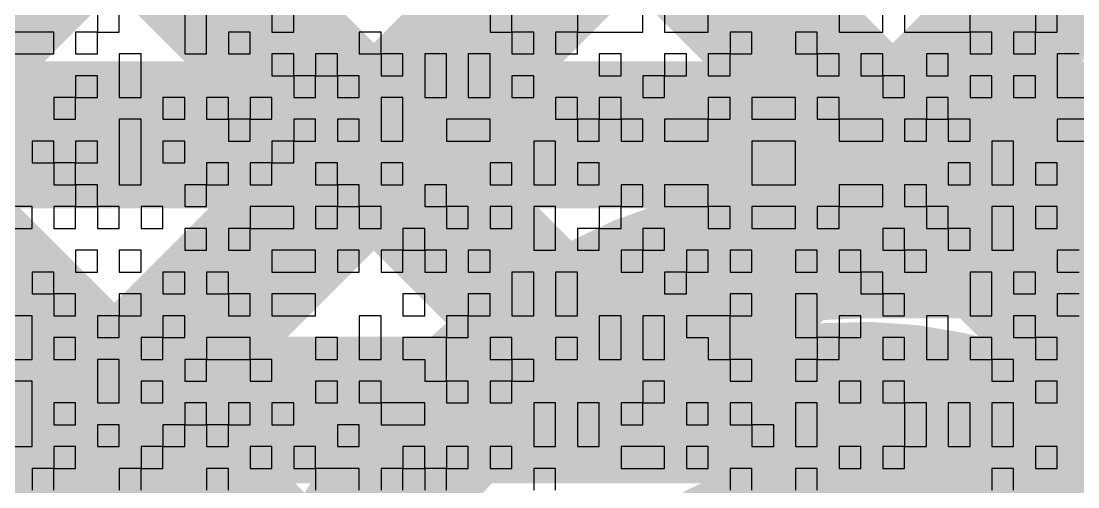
# Model space of a CAD drawing. Header units: millimetres. Extents: x 3.06 to 5.82, y 1.29 to 3.84.
# Drawn here: x 4.3083 to 4.3659, y 1.7068 to 1.7322 of the extents above; entities that cross this region are included whole.
import ezdxf

# ---------------------------------------------------------------- set-up
doc = ezdxf.new("R2010")
doc.units = ezdxf.units.MM
doc.header["$MEASUREMENT"] = 0
for name, color, linetype in [('BottomLayer', 5, 'Continuous'), ('TopLayer', 1, 'Continuous'), ('TopOverlay', 2, 'Continuous')]:
    doc.layers.add(name, color=color, linetype=linetype)

msp = doc.modelspace()

# ---------------------------------------------------------------- linework, layer by layer
at = {"layer": 'BottomLayer'}
for points, const_width in [([(4.135, 1.94612), (4.36112, 1.72)], 0.008), ([(4.135, 1.917836), (4.337556, 1.715279)], 0.008), ([(4.135, 1.889551), (4.324891, 1.699661)], 0.008), ([(4.135, 1.56113), (4.423, 1.849131)], 0.008), ([(4.135, 1.532846), (4.438154, 1.836)], 0.008), ([(4.350205, 1.719767), (4.466438, 1.836)], 0.008), ([(4.354, 1.72), (4.452, 1.72)], 0.008), ([(4.354, 1.689), (4.452, 1.689)], 0.04)]:
    msp.add_lwpolyline(points, dxfattribs=dict(at, const_width=const_width))
at = {"layer": 'BottomLayer', "const_width": 0.008}
msp.add_lwpolyline([(4.354, 1.658, -1), (4.354, 1.72)], format="xyb", dxfattribs=at)
at = {"layer": 'BottomLayer'}
for points, const_width in [([(4.348205, 1.719767, 1), (4.352205, 1.719767, 1)], 0.004), ([(4.352, 1.72, 1), (4.356, 1.72, 1)], 0.004), ([(4.352, 1.72, 1), (4.356, 1.72, 1)], 0.004), ([(4.35912, 1.72, 1), (4.36312, 1.72, 1)], 0.004), ([(4.335556, 1.715279, 1), (4.339556, 1.715279, 1)], 0.004), ([(4.344, 1.689, 1), (4.364, 1.689, 1)], 0.02)]:
    msp.add_lwpolyline(points, format="xyb", close=True, dxfattribs=dict(at, const_width=const_width))
at = {"layer": 'TopLayer', "const_width": 0.008}
for points in [[(4.281, 1.726), (4.336, 1.726)], [(4.281, 1.726), (4.336, 1.726)], [(4.298551, 1.726), (4.313551, 1.711)], [(4.313154, 1.711), (4.328154, 1.726)], [(4.326836, 1.726), (4.341836, 1.711)], [(4.336, 1.726), (4.435, 1.726)], [(4.341438, 1.711), (4.356438, 1.726)], [(4.35512, 1.726), (4.68812, 1.393)], [(4.366683, 1.70796), (4.384722, 1.726)], [(4.255, 1.711), (4.347972, 1.711)]]:
    msp.add_lwpolyline(points, dxfattribs=at)
at = {"layer": 'TopLayer', "const_width": 0.004}
for points in [[(4.324836, 1.726, 1), (4.328836, 1.726, 1)], [(4.326154, 1.726, 1), (4.330154, 1.726, 1)], [(4.334, 1.726, 1), (4.338, 1.726, 1)], [(4.334, 1.726, 1), (4.338, 1.726, 1)], [(4.334, 1.726, 1), (4.338, 1.726, 1)], [(4.35312, 1.726, 1), (4.35712, 1.726, 1)], [(4.354438, 1.726, 1), (4.358438, 1.726, 1)], [(4.311154, 1.711, 1), (4.315154, 1.711, 1)], [(4.311551, 1.711, 1), (4.315551, 1.711, 1)], [(4.339438, 1.711, 1), (4.343438, 1.711, 1)], [(4.339836, 1.711, 1), (4.343836, 1.711, 1)], [(4.345972, 1.711, 1), (4.349972, 1.711, 1)], [(4.345972, 1.711, 1), (4.349972, 1.711, 1)], [(4.364683, 1.70796, 1), (4.368683, 1.70796, 1)]]:
    msp.add_lwpolyline(points, format="xyb", close=True, dxfattribs=at)
at = {"layer": 'TopLayer', "const_width": 0.008}
msp.add_lwpolyline([(4.347972, 1.711, -0.494904), (4.376811, 1.689)], format="xyb", dxfattribs=at)
at = {"layer": 'TopOverlay'}
for p, q in [((4.312429, 1.732791), (4.312429, 1.731602)), ((4.313618, 1.731602), (4.313618, 1.732791)), ((4.317186, 1.732791), (4.317186, 1.731602)), ((4.318375, 1.731602), (4.318375, 1.732791)), ((4.321943, 1.732791), (4.321943, 1.731602)), ((4.323132, 1.731602), (4.323132, 1.732791)), ((4.333835, 1.732791), (4.333835, 1.731602)), ((4.335024, 1.731602), (4.335024, 1.732791)), ((4.338592, 1.732791), (4.338592, 1.731602)), ((4.34216, 1.731602), (4.34216, 1.732791)), ((4.343349, 1.732791), (4.343349, 1.731602)), ((4.345728, 1.731602), (4.345728, 1.732791)), ((4.352863, 1.732791), (4.352863, 1.731602)), ((4.355242, 1.731602), (4.355242, 1.732791)), ((4.356431, 1.732791), (4.356431, 1.731602)), ((4.359999, 1.731602), (4.359999, 1.732791)), ((4.363567, 1.732791), (4.363567, 1.731602)), ((4.364756, 1.731602), (4.364756, 1.732791)), ((4.31005, 1.731602), (4.307671, 1.731602)), ((4.31005, 1.730413), (4.31005, 1.731602)), ((4.312429, 1.731602), (4.311239, 1.731602)), ((4.311239, 1.731602), (4.311239, 1.730413)), ((4.312429, 1.731602), (4.313618, 1.731602)), ((4.312429, 1.730413), (4.312429, 1.731602)), ((4.317186, 1.731602), (4.317186, 1.730413)), ((4.318375, 1.730413), (4.318375, 1.731602)), ((4.320753, 1.731602), (4.319564, 1.731602)), ((4.319564, 1.731602), (4.319564, 1.730413)), ((4.320753, 1.730413), (4.320753, 1.731602)), ((4.321943, 1.731602), (4.323132, 1.731602)), ((4.327889, 1.731602), (4.3267, 1.731602)), ((4.3267, 1.731602), (4.3267, 1.730413)), ((4.327889, 1.730413), (4.327889, 1.731602)), ((4.333835, 1.731602), (4.335024, 1.731602)), ((4.335024, 1.731602), (4.335024, 1.730413)), ((4.336214, 1.731602), (4.335024, 1.731602)), ((4.336214, 1.730413), (4.336214, 1.731602)), ((4.338592, 1.731602), (4.337403, 1.731602)), ((4.337403, 1.731602), (4.337403, 1.730413)), ((4.338592, 1.731602), (4.34216, 1.731602)), ((4.338592, 1.730413), (4.338592, 1.731602)), ((4.343349, 1.731602), (4.345728, 1.731602)), ((4.348106, 1.731602), (4.346917, 1.731602)), ((4.346917, 1.731602), (4.346917, 1.730413)), ((4.348106, 1.730413), (4.348106, 1.731602)), ((4.351674, 1.731602), (4.350485, 1.731602)), ((4.350485, 1.731602), (4.350485, 1.730413)), ((4.351674, 1.730413), (4.351674, 1.731602)), ((4.352863, 1.731602), (4.355242, 1.731602)), ((4.356431, 1.731602), (4.359999, 1.731602)), ((4.359999, 1.731602), (4.359999, 1.730413)), ((4.361188, 1.731602), (4.359999, 1.731602)), ((4.361188, 1.730413), (4.361188, 1.731602)), ((4.363567, 1.731602), (4.362377, 1.731602)), ((4.362377, 1.731602), (4.362377, 1.730413)), ((4.363567, 1.731602), (4.364756, 1.731602)), ((4.363567, 1.730413), (4.363567, 1.731602)), ((4.307671, 1.730413), (4.31005, 1.730413)), ((4.311239, 1.730413), (4.312429, 1.730413)), ((4.314807, 1.730413), (4.313618, 1.730413)), ((4.313618, 1.730413), (4.313618, 1.729224)), ((4.314807, 1.729224), (4.314807, 1.730413)), ((4.317186, 1.730413), (4.318375, 1.730413)), ((4.319564, 1.730413), (4.320753, 1.730413)), ((4.323132, 1.730413), (4.321943, 1.730413)), ((4.321943, 1.730413), (4.321943, 1.729224)), ((4.323132, 1.729224), (4.323132, 1.730413)), ((4.32551, 1.730413), (4.324321, 1.730413)), ((4.324321, 1.730413), (4.324321, 1.729224)), ((4.32551, 1.729224), (4.32551, 1.730413)), ((4.3267, 1.730413), (4.327889, 1.730413)), ((4.327889, 1.730413), (4.327889, 1.729224)), ((4.329078, 1.730413), (4.327889, 1.730413)), ((4.329078, 1.729224), (4.329078, 1.730413)), ((4.331457, 1.730413), (4.330267, 1.730413)), ((4.330267, 1.730413), (4.330267, 1.729224)), ((4.331457, 1.729224), (4.331457, 1.730413)), ((4.333835, 1.730413), (4.332646, 1.730413)), ((4.332646, 1.730413), (4.332646, 1.729224)), ((4.333835, 1.729224), (4.333835, 1.730413)), ((4.335024, 1.730413), (4.336214, 1.730413)), ((4.337403, 1.730413), (4.338592, 1.730413)), ((4.340971, 1.730413), (4.339781, 1.730413)), ((4.339781, 1.730413), (4.339781, 1.729224)), ((4.340971, 1.729224), (4.340971, 1.730413)), ((4.344538, 1.730413), (4.343349, 1.730413)), ((4.343349, 1.730413), (4.343349, 1.729224)), ((4.344538, 1.729224), (4.344538, 1.730413)), ((4.346917, 1.730413), (4.345728, 1.730413)), ((4.345728, 1.730413), (4.345728, 1.729224)), ((4.346917, 1.730413), (4.348106, 1.730413)), ((4.346917, 1.729224), (4.346917, 1.730413)), ((4.350485, 1.730413), (4.351674, 1.730413)), ((4.351674, 1.730413), (4.351674, 1.729224)), ((4.352863, 1.730413), (4.351674, 1.730413)), ((4.352863, 1.729224), (4.352863, 1.730413)), ((4.355242, 1.730413), (4.354052, 1.730413)), ((4.354052, 1.730413), (4.354052, 1.729224)), ((4.355242, 1.729224), (4.355242, 1.730413)), ((4.358809, 1.730413), (4.35762, 1.730413)), ((4.35762, 1.730413), (4.35762, 1.729224)), ((4.358809, 1.729224), (4.358809, 1.730413)), ((4.359999, 1.730413), (4.361188, 1.730413)), ((4.362377, 1.730413), (4.363567, 1.730413)), ((4.365945, 1.730413), (4.364756, 1.730413)), ((4.364756, 1.730413), (4.364756, 1.729224)), ((4.312429, 1.729224), (4.311239, 1.729224)), ((4.311239, 1.729224), (4.311239, 1.728034)), ((4.312429, 1.728034), (4.312429, 1.729224)), ((4.313618, 1.729224), (4.313618, 1.728034)), ((4.314807, 1.728034), (4.314807, 1.729224)), ((4.321943, 1.729224), (4.323132, 1.729224)), ((4.323132, 1.729224), (4.323132, 1.728034)), ((4.324321, 1.729224), (4.323132, 1.729224)), ((4.324321, 1.729224), (4.32551, 1.729224)), ((4.324321, 1.728034), (4.324321, 1.729224)), ((4.32551, 1.729224), (4.32551, 1.728034)), ((4.3267, 1.729224), (4.32551, 1.729224)), ((4.3267, 1.728034), (4.3267, 1.729224)), ((4.327889, 1.729224), (4.329078, 1.729224)), ((4.330267, 1.729224), (4.330267, 1.728034)), ((4.331457, 1.728034), (4.331457, 1.729224)), ((4.332646, 1.729224), (4.332646, 1.728034)), ((4.333835, 1.728034), (4.333835, 1.729224)), ((4.336214, 1.729224), (4.335024, 1.729224)), ((4.335024, 1.729224), (4.335024, 1.728034)), ((4.336214, 1.728034), (4.336214, 1.729224)), ((4.339781, 1.729224), (4.340971, 1.729224)), ((4.343349, 1.729224), (4.34216, 1.729224)), ((4.34216, 1.729224), (4.34216, 1.728034)), ((4.343349, 1.729224), (4.344538, 1.729224)), ((4.343349, 1.728034), (4.343349, 1.729224)), ((4.345728, 1.729224), (4.346917, 1.729224)), ((4.351674, 1.729224), (4.352863, 1.729224)), ((4.354052, 1.729224), (4.355242, 1.729224)), ((4.355242, 1.729224), (4.355242, 1.728034)), ((4.356431, 1.729224), (4.355242, 1.729224)), ((4.356431, 1.728034), (4.356431, 1.729224)), ((4.35762, 1.729224), (4.358809, 1.729224)), ((4.361188, 1.729224), (4.359999, 1.729224)), ((4.359999, 1.729224), (4.359999, 1.728034)), ((4.361188, 1.728034), (4.361188, 1.729224)), ((4.363567, 1.729224), (4.362377, 1.729224)), ((4.362377, 1.729224), (4.362377, 1.728034)), ((4.363567, 1.728034), (4.363567, 1.729224)), ((4.364756, 1.729224), (4.364756, 1.728034)), ((4.311239, 1.728034), (4.31005, 1.728034)), ((4.31005, 1.728034), (4.31005, 1.726845)), ((4.311239, 1.728034), (4.312429, 1.728034)), ((4.311239, 1.726845), (4.311239, 1.728034)), ((4.313618, 1.728034), (4.314807, 1.728034)), ((4.317186, 1.728034), (4.315996, 1.728034)), ((4.315996, 1.728034), (4.315996, 1.726845)), ((4.317186, 1.726845), (4.317186, 1.728034)), ((4.319564, 1.728034), (4.318375, 1.728034)), ((4.318375, 1.728034), (4.318375, 1.726845)), ((4.319564, 1.726845), (4.319564, 1.728034)), ((4.321943, 1.728034), (4.320753, 1.728034)), ((4.320753, 1.728034), (4.320753, 1.726845)), ((4.321943, 1.726845), (4.321943, 1.728034)), ((4.323132, 1.728034), (4.324321, 1.728034)), ((4.32551, 1.728034), (4.3267, 1.728034)), ((4.329078, 1.728034), (4.327889, 1.728034)), ((4.327889, 1.728034), (4.327889, 1.726845)), ((4.329078, 1.726845), (4.329078, 1.728034)), ((4.330267, 1.728034), (4.331457, 1.728034)), ((4.332646, 1.728034), (4.333835, 1.728034)), ((4.335024, 1.728034), (4.336214, 1.728034)), ((4.338592, 1.728034), (4.337403, 1.728034)), ((4.337403, 1.728034), (4.337403, 1.726845)), ((4.338592, 1.726845), (4.338592, 1.728034)), ((4.340971, 1.728034), (4.339781, 1.728034)), ((4.339781, 1.728034), (4.339781, 1.726845)), ((4.340971, 1.726845), (4.340971, 1.728034)), ((4.34216, 1.728034), (4.343349, 1.728034)), ((4.346917, 1.728034), (4.345728, 1.728034)), ((4.345728, 1.728034), (4.345728, 1.726845)), ((4.346917, 1.726845), (4.346917, 1.728034)), ((4.350485, 1.728034), (4.348106, 1.728034)), ((4.348106, 1.728034), (4.348106, 1.726845)), ((4.350485, 1.726845), (4.350485, 1.728034)), ((4.352863, 1.728034), (4.351674, 1.728034)), ((4.351674, 1.728034), (4.351674, 1.726845)), ((4.352863, 1.726845), (4.352863, 1.728034)), ((4.355242, 1.728034), (4.356431, 1.728034)), ((4.358809, 1.728034), (4.35762, 1.728034)), ((4.35762, 1.728034), (4.35762, 1.726845)), ((4.358809, 1.726845), (4.358809, 1.728034)), ((4.359999, 1.728034), (4.361188, 1.728034)), ((4.362377, 1.728034), (4.363567, 1.728034)), ((4.364756, 1.728034), (4.367134, 1.728034)), ((4.31005, 1.726845), (4.311239, 1.726845)), ((4.314807, 1.726845), (4.313618, 1.726845)), ((4.313618, 1.726845), (4.313618, 1.725656)), ((4.314807, 1.725656), (4.314807, 1.726845)), ((4.315996, 1.726845), (4.317186, 1.726845)), ((4.318375, 1.726845), (4.319564, 1.726845)), ((4.319564, 1.726845), (4.319564, 1.725656)), ((4.320753, 1.726845), (4.319564, 1.726845)), ((4.320753, 1.726845), (4.321943, 1.726845)), ((4.320753, 1.725656), (4.320753, 1.726845)), ((4.324321, 1.726845), (4.323132, 1.726845)), ((4.323132, 1.726845), (4.323132, 1.725656)), ((4.324321, 1.725656), (4.324321, 1.726845)), ((4.3267, 1.726845), (4.32551, 1.726845)), ((4.32551, 1.726845), (4.32551, 1.725656)), ((4.3267, 1.725656), (4.3267, 1.726845)), ((4.327889, 1.726845), (4.327889, 1.725656)), ((4.329078, 1.725656), (4.329078, 1.726845)), ((4.333835, 1.726845), (4.331457, 1.726845)), ((4.331457, 1.726845), (4.331457, 1.725656)), ((4.333835, 1.725656), (4.333835, 1.726845)), ((4.337403, 1.726845), (4.338592, 1.726845)), ((4.338592, 1.726845), (4.338592, 1.725656)), ((4.339781, 1.726845), (4.338592, 1.726845)), ((4.339781, 1.726845), (4.340971, 1.726845)), ((4.339781, 1.725656), (4.339781, 1.726845)), ((4.340971, 1.726845), (4.340971, 1.725656)), ((4.34216, 1.726845), (4.340971, 1.726845)), ((4.34216, 1.725656), (4.34216, 1.726845)), ((4.345728, 1.726845), (4.343349, 1.726845)), ((4.343349, 1.726845), (4.343349, 1.725656)), ((4.345728, 1.726845), (4.346917, 1.726845)), ((4.345728, 1.725656), (4.345728, 1.726845)), ((4.348106, 1.726845), (4.350485, 1.726845)), ((4.351674, 1.726845), (4.352863, 1.726845)), ((4.352863, 1.726845), (4.352863, 1.725656)), ((4.355242, 1.726845), (4.352863, 1.726845)), ((4.355242, 1.725656), (4.355242, 1.726845)), ((4.35762, 1.726845), (4.356431, 1.726845)), ((4.356431, 1.726845), (4.356431, 1.725656)), ((4.35762, 1.726845), (4.358809, 1.726845)), ((4.35762, 1.725656), (4.35762, 1.726845)), ((4.358809, 1.726845), (4.358809, 1.725656)), ((4.359999, 1.726845), (4.358809, 1.726845)), ((4.359999, 1.725656), (4.359999, 1.726845)), ((4.367134, 1.726845), (4.364756, 1.726845)), ((4.364756, 1.726845), (4.364756, 1.725656)), ((4.31005, 1.725656), (4.308861, 1.725656)), ((4.308861, 1.725656), (4.308861, 1.724466)), ((4.31005, 1.724466), (4.31005, 1.725656)), ((4.312429, 1.725656), (4.311239, 1.725656)), ((4.311239, 1.725656), (4.311239, 1.724466)), ((4.312429, 1.724466), (4.312429, 1.725656)), ((4.313618, 1.725656), (4.313618, 1.724466)), ((4.314807, 1.724466), (4.314807, 1.725656)), ((4.317186, 1.725656), (4.315996, 1.725656)), ((4.315996, 1.725656), (4.315996, 1.724466)), ((4.317186, 1.724466), (4.317186, 1.725656)), ((4.319564, 1.725656), (4.320753, 1.725656)), ((4.323132, 1.725656), (4.321943, 1.725656)), ((4.321943, 1.725656), (4.321943, 1.724466)), ((4.323132, 1.725656), (4.324321, 1.725656)), ((4.323132, 1.724466), (4.323132, 1.725656)), ((4.32551, 1.725656), (4.3267, 1.725656)), ((4.327889, 1.725656), (4.329078, 1.725656)), ((4.331457, 1.725656), (4.333835, 1.725656)), ((4.337403, 1.725656), (4.336214, 1.725656)), ((4.336214, 1.725656), (4.336214, 1.724466)), ((4.337403, 1.724466), (4.337403, 1.725656)), ((4.338592, 1.725656), (4.339781, 1.725656)), ((4.340971, 1.725656), (4.34216, 1.725656)), ((4.343349, 1.725656), (4.345728, 1.725656)), ((4.350485, 1.725656), (4.348106, 1.725656)), ((4.348106, 1.725656), (4.348106, 1.724466)), ((4.350485, 1.724466), (4.350485, 1.725656)), ((4.352863, 1.725656), (4.355242, 1.725656)), ((4.356431, 1.725656), (4.35762, 1.725656)), ((4.358809, 1.725656), (4.359999, 1.725656)), ((4.362377, 1.725656), (4.361188, 1.725656)), ((4.361188, 1.725656), (4.361188, 1.724466)), ((4.362377, 1.724466), (4.362377, 1.725656)), ((4.364756, 1.725656), (4.367134, 1.725656)), ((4.308861, 1.724466), (4.31005, 1.724466)), ((4.31005, 1.724466), (4.31005, 1.723277)), ((4.311239, 1.724466), (4.31005, 1.724466)), ((4.311239, 1.724466), (4.312429, 1.724466)), ((4.311239, 1.723277), (4.311239, 1.724466)), ((4.313618, 1.724466), (4.313618, 1.723277)), ((4.314807, 1.723277), (4.314807, 1.724466)), ((4.315996, 1.724466), (4.317186, 1.724466)), ((4.319564, 1.724466), (4.318375, 1.724466)), ((4.318375, 1.724466), (4.318375, 1.723277)), ((4.319564, 1.723277), (4.319564, 1.724466)), ((4.321943, 1.724466), (4.320753, 1.724466)), ((4.320753, 1.724466), (4.320753, 1.723277)), ((4.321943, 1.724466), (4.323132, 1.724466)), ((4.321943, 1.723277), (4.321943, 1.724466)), ((4.32551, 1.724466), (4.324321, 1.724466)), ((4.324321, 1.724466), (4.324321, 1.723277)), ((4.32551, 1.723277), (4.32551, 1.724466)), ((4.329078, 1.724466), (4.327889, 1.724466)), ((4.327889, 1.724466), (4.327889, 1.723277)), ((4.329078, 1.723277), (4.329078, 1.724466)), ((4.335024, 1.724466), (4.333835, 1.724466)), ((4.333835, 1.724466), (4.333835, 1.723277)), ((4.335024, 1.723277), (4.335024, 1.724466)), ((4.336214, 1.724466), (4.336214, 1.723277)), ((4.337403, 1.723277), (4.337403, 1.724466)), ((4.339781, 1.724466), (4.338592, 1.724466)), ((4.338592, 1.724466), (4.338592, 1.723277)), ((4.339781, 1.723277), (4.339781, 1.724466)), ((4.348106, 1.724466), (4.348106, 1.723277)), ((4.350485, 1.723277), (4.350485, 1.724466)), ((4.359999, 1.724466), (4.358809, 1.724466)), ((4.358809, 1.724466), (4.358809, 1.723277)), ((4.359999, 1.723277), (4.359999, 1.724466)), ((4.361188, 1.724466), (4.361188, 1.723277)), ((4.362377, 1.723277), (4.362377, 1.724466)), ((4.364756, 1.724466), (4.363567, 1.724466)), ((4.363567, 1.724466), (4.363567, 1.723277)), ((4.364756, 1.723277), (4.364756, 1.724466)), ((4.31005, 1.723277), (4.311239, 1.723277)), ((4.311239, 1.723277), (4.311239, 1.722088)), ((4.312429, 1.723277), (4.311239, 1.723277)), ((4.312429, 1.722088), (4.312429, 1.723277)), ((4.313618, 1.723277), (4.314807, 1.723277)), ((4.318375, 1.723277), (4.317186, 1.723277)), ((4.317186, 1.723277), (4.317186, 1.722088)), ((4.318375, 1.723277), (4.319564, 1.723277)), ((4.318375, 1.722088), (4.318375, 1.723277)), ((4.320753, 1.723277), (4.321943, 1.723277)), ((4.324321, 1.723277), (4.32551, 1.723277)), ((4.32551, 1.723277), (4.32551, 1.722088)), ((4.3267, 1.723277), (4.32551, 1.723277)), ((4.3267, 1.722088), (4.3267, 1.723277)), ((4.327889, 1.723277), (4.329078, 1.723277)), ((4.331457, 1.723277), (4.330267, 1.723277)), ((4.330267, 1.723277), (4.330267, 1.722088)), ((4.331457, 1.722088), (4.331457, 1.723277)), ((4.333835, 1.723277), (4.335024, 1.723277)), ((4.336214, 1.723277), (4.337403, 1.723277)), ((4.338592, 1.723277), (4.339781, 1.723277)), ((4.34216, 1.723277), (4.340971, 1.723277)), ((4.340971, 1.723277), (4.340971, 1.722088)), ((4.34216, 1.722088), (4.34216, 1.723277)), ((4.345728, 1.723277), (4.343349, 1.723277)), ((4.343349, 1.723277), (4.343349, 1.722088)), ((4.345728, 1.722088), (4.345728, 1.723277)), ((4.348106, 1.723277), (4.350485, 1.723277)), ((4.355242, 1.723277), (4.352863, 1.723277)), ((4.352863, 1.723277), (4.352863, 1.722088)), ((4.355242, 1.722088), (4.355242, 1.723277)), ((4.35762, 1.723277), (4.356431, 1.723277)), ((4.356431, 1.723277), (4.356431, 1.722088)), ((4.35762, 1.722088), (4.35762, 1.723277)), ((4.358809, 1.723277), (4.359999, 1.723277)), ((4.361188, 1.723277), (4.362377, 1.723277)), ((4.363567, 1.723277), (4.364756, 1.723277)), ((4.308861, 1.722088), (4.307671, 1.722088)), ((4.308861, 1.720899), (4.308861, 1.722088)), ((4.311239, 1.722088), (4.31005, 1.722088)), ((4.31005, 1.722088), (4.31005, 1.720899)), ((4.311239, 1.722088), (4.312429, 1.722088)), ((4.311239, 1.720899), (4.311239, 1.722088)), ((4.312429, 1.722088), (4.312429, 1.720899)), ((4.313618, 1.722088), (4.312429, 1.722088)), ((4.313618, 1.720899), (4.313618, 1.722088)), ((4.315996, 1.722088), (4.314807, 1.722088)), ((4.314807, 1.722088), (4.314807, 1.720899)), ((4.315996, 1.720899), (4.315996, 1.722088)), ((4.317186, 1.722088), (4.318375, 1.722088)), ((4.323132, 1.722088), (4.320753, 1.722088)), ((4.320753, 1.722088), (4.320753, 1.720899)), ((4.323132, 1.720899), (4.323132, 1.722088)), ((4.32551, 1.722088), (4.324321, 1.722088)), ((4.324321, 1.722088), (4.324321, 1.720899)), ((4.32551, 1.722088), (4.3267, 1.722088)), ((4.32551, 1.720899), (4.32551, 1.722088)), ((4.3267, 1.722088), (4.3267, 1.720899)), ((4.327889, 1.722088), (4.3267, 1.722088)), ((4.327889, 1.720899), (4.327889, 1.722088)), ((4.330267, 1.722088), (4.331457, 1.722088)), ((4.331457, 1.722088), (4.331457, 1.720899)), ((4.332646, 1.722088), (4.331457, 1.722088)), ((4.332646, 1.720899), (4.332646, 1.722088)), ((4.335024, 1.722088), (4.333835, 1.722088)), ((4.333835, 1.722088), (4.333835, 1.720899)), ((4.335024, 1.720899), (4.335024, 1.722088)), ((4.337403, 1.722088), (4.336214, 1.722088)), ((4.336214, 1.722088), (4.336214, 1.720899)), ((4.337403, 1.720899), (4.337403, 1.722088)), ((4.340971, 1.722088), (4.339781, 1.722088)), ((4.339781, 1.722088), (4.339781, 1.720899)), ((4.340971, 1.722088), (4.34216, 1.722088)), ((4.340971, 1.720899), (4.340971, 1.722088)), ((4.343349, 1.722088), (4.345728, 1.722088)), ((4.345728, 1.722088), (4.345728, 1.720899)), ((4.346917, 1.722088), (4.345728, 1.722088)), ((4.346917, 1.720899), (4.346917, 1.722088)), ((4.350485, 1.722088), (4.348106, 1.722088)), ((4.348106, 1.722088), (4.348106, 1.720899)), ((4.350485, 1.720899), (4.350485, 1.722088)), ((4.352863, 1.722088), (4.351674, 1.722088)), ((4.351674, 1.722088), (4.351674, 1.720899)), ((4.352863, 1.722088), (4.355242, 1.722088)), ((4.352863, 1.720899), (4.352863, 1.722088)), ((4.356431, 1.722088), (4.35762, 1.722088)), ((4.35762, 1.722088), (4.35762, 1.720899)), ((4.358809, 1.722088), (4.35762, 1.722088)), ((4.358809, 1.720899), (4.358809, 1.722088)), ((4.362377, 1.722088), (4.361188, 1.722088)), ((4.361188, 1.722088), (4.361188, 1.720899)), ((4.362377, 1.720899), (4.362377, 1.722088)), ((4.364756, 1.722088), (4.363567, 1.722088)), ((4.363567, 1.722088), (4.363567, 1.720899)), ((4.364756, 1.720899), (4.364756, 1.722088)), ((4.307671, 1.720899), (4.308861, 1.720899)), ((4.31005, 1.720899), (4.311239, 1.720899)), ((4.312429, 1.720899), (4.313618, 1.720899)), ((4.314807, 1.720899), (4.315996, 1.720899)), ((4.318375, 1.720899), (4.317186, 1.720899)), ((4.317186, 1.720899), (4.317186, 1.71971)), ((4.318375, 1.71971), (4.318375, 1.720899)), ((4.320753, 1.720899), (4.319564, 1.720899)), ((4.319564, 1.720899), (4.319564, 1.71971)), ((4.320753, 1.720899), (4.323132, 1.720899)), ((4.320753, 1.71971), (4.320753, 1.720899)), ((4.324321, 1.720899), (4.32551, 1.720899)), ((4.3267, 1.720899), (4.327889, 1.720899)), ((4.330267, 1.720899), (4.329078, 1.720899)), ((4.329078, 1.720899), (4.329078, 1.71971)), ((4.330267, 1.71971), (4.330267, 1.720899)), ((4.331457, 1.720899), (4.332646, 1.720899)), ((4.333835, 1.720899), (4.335024, 1.720899)), ((4.336214, 1.720899), (4.336214, 1.71971)), ((4.337403, 1.71971), (4.337403, 1.720899)), ((4.339781, 1.720899), (4.338592, 1.720899)), ((4.338592, 1.720899), (4.338592, 1.71971)), ((4.339781, 1.720899), (4.340971, 1.720899)), ((4.339781, 1.71971), (4.339781, 1.720899)), ((4.343349, 1.720899), (4.34216, 1.720899)), ((4.34216, 1.720899), (4.34216, 1.71971)), ((4.343349, 1.71971), (4.343349, 1.720899)), ((4.345728, 1.720899), (4.346917, 1.720899)), ((4.348106, 1.720899), (4.350485, 1.720899)), ((4.351674, 1.720899), (4.352863, 1.720899)), ((4.356431, 1.720899), (4.355242, 1.720899)), ((4.355242, 1.720899), (4.355242, 1.71971)), ((4.356431, 1.71971), (4.356431, 1.720899)), ((4.35762, 1.720899), (4.358809, 1.720899)), ((4.358809, 1.720899), (4.358809, 1.71971)), ((4.359999, 1.720899), (4.358809, 1.720899)), ((4.359999, 1.71971), (4.359999, 1.720899)), ((4.361188, 1.720899), (4.361188, 1.71971)), ((4.362377, 1.71971), (4.362377, 1.720899)), ((4.363567, 1.720899), (4.364756, 1.720899)), ((4.312429, 1.71971), (4.311239, 1.71971)), ((4.311239, 1.71971), (4.311239, 1.71852)), ((4.312429, 1.71852), (4.312429, 1.71971)), ((4.314807, 1.71971), (4.313618, 1.71971)), ((4.313618, 1.71971), (4.313618, 1.71852)), ((4.314807, 1.71852), (4.314807, 1.71971)), ((4.317186, 1.71971), (4.318375, 1.71971)), ((4.319564, 1.71971), (4.320753, 1.71971)), ((4.324321, 1.71971), (4.321943, 1.71971)), ((4.321943, 1.71971), (4.321943, 1.71852)), ((4.324321, 1.71852), (4.324321, 1.71971)), ((4.3267, 1.71971), (4.32551, 1.71971)), ((4.32551, 1.71971), (4.32551, 1.71852)), ((4.3267, 1.71852), (4.3267, 1.71971)), ((4.329078, 1.71971), (4.327889, 1.71971)), ((4.327889, 1.71971), (4.327889, 1.71852)), ((4.329078, 1.71971), (4.330267, 1.71971)), ((4.329078, 1.71852), (4.329078, 1.71971)), ((4.330267, 1.71971), (4.330267, 1.71852)), ((4.331457, 1.71971), (4.330267, 1.71971)), ((4.331457, 1.71852), (4.331457, 1.71971)), ((4.333835, 1.71971), (4.332646, 1.71971)), ((4.332646, 1.71971), (4.332646, 1.71852)), ((4.333835, 1.71852), (4.333835, 1.71971)), ((4.336214, 1.71971), (4.337403, 1.71971)), ((4.338592, 1.71971), (4.339781, 1.71971)), ((4.34216, 1.71971), (4.340971, 1.71971)), ((4.340971, 1.71971), (4.340971, 1.71852)), ((4.34216, 1.71971), (4.343349, 1.71971)), ((4.34216, 1.71852), (4.34216, 1.71971)), ((4.345728, 1.71971), (4.344538, 1.71971)), ((4.344538, 1.71971), (4.344538, 1.71852)), ((4.345728, 1.71852), (4.345728, 1.71971)), ((4.348106, 1.71971), (4.346917, 1.71971)), ((4.346917, 1.71971), (4.346917, 1.71852)), ((4.348106, 1.71852), (4.348106, 1.71971)), ((4.351674, 1.71971), (4.350485, 1.71971)), ((4.350485, 1.71971), (4.350485, 1.71852)), ((4.351674, 1.71852), (4.351674, 1.71971)), ((4.354052, 1.71971), (4.352863, 1.71971)), ((4.352863, 1.71971), (4.352863, 1.71852)), ((4.354052, 1.71852), (4.354052, 1.71971)), ((4.355242, 1.71971), (4.356431, 1.71971)), ((4.356431, 1.71971), (4.356431, 1.71852)), ((4.35762, 1.71971), (4.356431, 1.71971)), ((4.35762, 1.71852), (4.35762, 1.71971)), ((4.358809, 1.71971), (4.359999, 1.71971)), ((4.361188, 1.71971), (4.362377, 1.71971)), ((4.365945, 1.71971), (4.364756, 1.71971)), ((4.364756, 1.71971), (4.364756, 1.71852)), ((4.31005, 1.71852), (4.308861, 1.71852)), ((4.308861, 1.71852), (4.308861, 1.717331)), ((4.31005, 1.717331), (4.31005, 1.71852)), ((4.311239, 1.71852), (4.312429, 1.71852)), ((4.313618, 1.71852), (4.314807, 1.71852)), ((4.317186, 1.71852), (4.315996, 1.71852)), ((4.315996, 1.71852), (4.315996, 1.717331)), ((4.317186, 1.717331), (4.317186, 1.71852)), ((4.319564, 1.71852), (4.318375, 1.71852)), ((4.318375, 1.71852), (4.318375, 1.717331)), ((4.319564, 1.717331), (4.319564, 1.71852)), ((4.321943, 1.71852), (4.324321, 1.71852)), ((4.32551, 1.71852), (4.3267, 1.71852)), ((4.327889, 1.71852), (4.329078, 1.71852)), ((4.330267, 1.71852), (4.331457, 1.71852)), ((4.332646, 1.71852), (4.333835, 1.71852)), ((4.336214, 1.71852), (4.335024, 1.71852)), ((4.335024, 1.71852), (4.335024, 1.717331)), ((4.336214, 1.717331), (4.336214, 1.71852)), ((4.338592, 1.71852), (4.337403, 1.71852)), ((4.337403, 1.71852), (4.337403, 1.717331)), ((4.338592, 1.717331), (4.338592, 1.71852)), ((4.340971, 1.71852), (4.34216, 1.71852)), ((4.344538, 1.71852), (4.343349, 1.71852)), ((4.343349, 1.71852), (4.343349, 1.717331)), ((4.344538, 1.71852), (4.345728, 1.71852)), ((4.344538, 1.717331), (4.344538, 1.71852)), ((4.346917, 1.71852), (4.348106, 1.71852)), ((4.350485, 1.71852), (4.351674, 1.71852)), ((4.352863, 1.71852), (4.354052, 1.71852)), ((4.354052, 1.71852), (4.354052, 1.717331)), ((4.355242, 1.71852), (4.354052, 1.71852)), ((4.355242, 1.717331), (4.355242, 1.71852)), ((4.356431, 1.71852), (4.35762, 1.71852)), ((4.361188, 1.71852), (4.359999, 1.71852)), ((4.359999, 1.71852), (4.359999, 1.717331)), ((4.361188, 1.717331), (4.361188, 1.71852)), ((4.363567, 1.71852), (4.362377, 1.71852)), ((4.362377, 1.71852), (4.362377, 1.717331)), ((4.363567, 1.717331), (4.363567, 1.71852)), ((4.364756, 1.71852), (4.365945, 1.71852)), ((4.308861, 1.717331), (4.31005, 1.717331)), ((4.31005, 1.717331), (4.31005, 1.716142)), ((4.311239, 1.717331), (4.31005, 1.717331)), ((4.311239, 1.716142), (4.311239, 1.717331)), ((4.314807, 1.717331), (4.313618, 1.717331)), ((4.313618, 1.717331), (4.313618, 1.716142)), ((4.314807, 1.716142), (4.314807, 1.717331)), ((4.315996, 1.717331), (4.317186, 1.717331)), ((4.318375, 1.717331), (4.319564, 1.717331)), ((4.319564, 1.717331), (4.319564, 1.716142)), ((4.320753, 1.717331), (4.319564, 1.717331)), ((4.320753, 1.716142), (4.320753, 1.717331)), ((4.324321, 1.717331), (4.321943, 1.717331)), ((4.321943, 1.717331), (4.321943, 1.716142)), ((4.324321, 1.716142), (4.324321, 1.717331)), ((4.330267, 1.717331), (4.329078, 1.717331)), ((4.329078, 1.717331), (4.329078, 1.716142)), ((4.330267, 1.716142), (4.330267, 1.717331)), ((4.333835, 1.717331), (4.332646, 1.717331)), ((4.332646, 1.717331), (4.332646, 1.716142)), ((4.333835, 1.716142), (4.333835, 1.717331)), ((4.335024, 1.717331), (4.335024, 1.716142)), ((4.336214, 1.716142), (4.336214, 1.717331)), ((4.337403, 1.717331), (4.337403, 1.716142)), ((4.338592, 1.716142), (4.338592, 1.717331)), ((4.343349, 1.717331), (4.344538, 1.717331)), ((4.348106, 1.717331), (4.346917, 1.717331)), ((4.346917, 1.717331), (4.346917, 1.716142)), ((4.348106, 1.716142), (4.348106, 1.717331)), ((4.351674, 1.717331), (4.350485, 1.717331)), ((4.350485, 1.717331), (4.350485, 1.716142)), ((4.351674, 1.716142), (4.351674, 1.717331)), ((4.354052, 1.717331), (4.355242, 1.717331)), ((4.355242, 1.717331), (4.355242, 1.716142)), ((4.356431, 1.717331), (4.355242, 1.717331)), ((4.356431, 1.716142), (4.356431, 1.717331)), ((4.359999, 1.717331), (4.359999, 1.716142)), ((4.361188, 1.716142), (4.361188, 1.717331)), ((4.362377, 1.717331), (4.363567, 1.717331)), ((4.365945, 1.717331), (4.364756, 1.717331)), ((4.364756, 1.717331), (4.364756, 1.716142)), ((4.308861, 1.716142), (4.307671, 1.716142)), ((4.308861, 1.714952), (4.308861, 1.716142)), ((4.31005, 1.716142), (4.311239, 1.716142)), ((4.313618, 1.716142), (4.312429, 1.716142)), ((4.312429, 1.716142), (4.312429, 1.714952)), ((4.313618, 1.716142), (4.314807, 1.716142)), ((4.313618, 1.714952), (4.313618, 1.716142)), ((4.317186, 1.716142), (4.315996, 1.716142)), ((4.315996, 1.716142), (4.315996, 1.714952)), ((4.317186, 1.714952), (4.317186, 1.716142)), ((4.319564, 1.716142), (4.320753, 1.716142)), ((4.321943, 1.716142), (4.324321, 1.716142)), ((4.327889, 1.716142), (4.3267, 1.716142)), ((4.3267, 1.716142), (4.3267, 1.714952)), ((4.327889, 1.714952), (4.327889, 1.716142)), ((4.329078, 1.716142), (4.330267, 1.716142)), ((4.332646, 1.716142), (4.331457, 1.716142)), ((4.331457, 1.716142), (4.331457, 1.714952)), ((4.332646, 1.716142), (4.333835, 1.716142)), ((4.332646, 1.714952), (4.332646, 1.716142)), ((4.335024, 1.716142), (4.336214, 1.716142)), ((4.337403, 1.716142), (4.338592, 1.716142)), ((4.340971, 1.716142), (4.339781, 1.716142)), ((4.339781, 1.716142), (4.339781, 1.714952)), ((4.340971, 1.714952), (4.340971, 1.716142)), ((4.343349, 1.716142), (4.34216, 1.716142)), ((4.34216, 1.716142), (4.34216, 1.714952)), ((4.343349, 1.714952), (4.343349, 1.716142)), ((4.346917, 1.716142), (4.344538, 1.716142)), ((4.344538, 1.716142), (4.344538, 1.714952)), ((4.346917, 1.716142), (4.348106, 1.716142)), ((4.346917, 1.714952), (4.346917, 1.716142)), ((4.350485, 1.716142), (4.350485, 1.714952)), ((4.351674, 1.714952), (4.351674, 1.716142)), ((4.354052, 1.716142), (4.352863, 1.716142)), ((4.352863, 1.716142), (4.352863, 1.714952)), ((4.354052, 1.714952), (4.354052, 1.716142)), ((4.355242, 1.716142), (4.356431, 1.716142)), ((4.358809, 1.716142), (4.35762, 1.716142)), ((4.35762, 1.716142), (4.35762, 1.714952)), ((4.358809, 1.714952), (4.358809, 1.716142)), ((4.359999, 1.716142), (4.361188, 1.716142)), ((4.363567, 1.716142), (4.362377, 1.716142)), ((4.362377, 1.716142), (4.362377, 1.714952)), ((4.363567, 1.714952), (4.363567, 1.716142)), ((4.364756, 1.716142), (4.365945, 1.716142)), ((4.308861, 1.713763), (4.308861, 1.714952)), ((4.311239, 1.714952), (4.31005, 1.714952)), ((4.31005, 1.714952), (4.31005, 1.713763)), ((4.311239, 1.713763), (4.311239, 1.714952)), ((4.312429, 1.714952), (4.313618, 1.714952)), ((4.315996, 1.714952), (4.314807, 1.714952)), ((4.314807, 1.714952), (4.314807, 1.713763)), ((4.315996, 1.714952), (4.317186, 1.714952)), ((4.315996, 1.713763), (4.315996, 1.714952)), ((4.320753, 1.714952), (4.318375, 1.714952)), ((4.318375, 1.714952), (4.318375, 1.713763)), ((4.320753, 1.713763), (4.320753, 1.714952)), ((4.32551, 1.714952), (4.324321, 1.714952)), ((4.324321, 1.714952), (4.324321, 1.713763)), ((4.32551, 1.713763), (4.32551, 1.714952)), ((4.3267, 1.714952), (4.3267, 1.713763)), ((4.327889, 1.713763), (4.327889, 1.714952)), ((4.331457, 1.714952), (4.329078, 1.714952)), ((4.329078, 1.714952), (4.329078, 1.713763)), ((4.331457, 1.714952), (4.332646, 1.714952)), ((4.331457, 1.713763), (4.331457, 1.714952)), ((4.335024, 1.714952), (4.333835, 1.714952)), ((4.333835, 1.714952), (4.333835, 1.713763)), ((4.335024, 1.713763), (4.335024, 1.714952)), ((4.338592, 1.714952), (4.337403, 1.714952)), ((4.337403, 1.714952), (4.337403, 1.713763)), ((4.338592, 1.713763), (4.338592, 1.714952)), ((4.339781, 1.714952), (4.339781, 1.713763)), ((4.340971, 1.713763), (4.340971, 1.714952)), ((4.34216, 1.714952), (4.34216, 1.713763)), ((4.343349, 1.713763), (4.343349, 1.714952)), ((4.344538, 1.714952), (4.345728, 1.714952)), ((4.345728, 1.714952), (4.345728, 1.713763)), ((4.346917, 1.713763), (4.346917, 1.714952)), ((4.350485, 1.714952), (4.351674, 1.714952)), ((4.351674, 1.714952), (4.351674, 1.713763)), ((4.352863, 1.714952), (4.351674, 1.714952)), ((4.352863, 1.714952), (4.354052, 1.714952)), ((4.352863, 1.713763), (4.352863, 1.714952)), ((4.356431, 1.714952), (4.355242, 1.714952)), ((4.355242, 1.714952), (4.355242, 1.713763)), ((4.356431, 1.713763), (4.356431, 1.714952)), ((4.35762, 1.714952), (4.35762, 1.713763)), ((4.358809, 1.713763), (4.358809, 1.714952)), ((4.361188, 1.714952), (4.359999, 1.714952)), ((4.359999, 1.714952), (4.359999, 1.713763)), ((4.361188, 1.713763), (4.361188, 1.714952)), ((4.362377, 1.714952), (4.363567, 1.714952)), ((4.363567, 1.714952), (4.363567, 1.713763)), ((4.364756, 1.714952), (4.363567, 1.714952)), ((4.364756, 1.713763), (4.364756, 1.714952)), ((4.307671, 1.713763), (4.308861, 1.713763)), ((4.31005, 1.713763), (4.311239, 1.713763)), ((4.313618, 1.713763), (4.312429, 1.713763)), ((4.312429, 1.713763), (4.312429, 1.712574)), ((4.313618, 1.712574), (4.313618, 1.713763)), ((4.314807, 1.713763), (4.315996, 1.713763)), ((4.318375, 1.713763), (4.317186, 1.713763)), ((4.317186, 1.713763), (4.317186, 1.712574)), ((4.318375, 1.713763), (4.320753, 1.713763)), ((4.318375, 1.712574), (4.318375, 1.713763)), ((4.320753, 1.713763), (4.320753, 1.712574)), ((4.321943, 1.713763), (4.320753, 1.713763)), ((4.321943, 1.712574), (4.321943, 1.713763)), ((4.324321, 1.713763), (4.32551, 1.713763)), ((4.3267, 1.713763), (4.327889, 1.713763)), ((4.329078, 1.713763), (4.330267, 1.713763)), ((4.330267, 1.713763), (4.330267, 1.712574)), ((4.331457, 1.712574), (4.331457, 1.713763)), ((4.333835, 1.713763), (4.335024, 1.713763)), ((4.335024, 1.713763), (4.335024, 1.712574)), ((4.336214, 1.713763), (4.335024, 1.713763)), ((4.336214, 1.712574), (4.336214, 1.713763)), ((4.337403, 1.713763), (4.338592, 1.713763)), ((4.339781, 1.713763), (4.340971, 1.713763)), ((4.34216, 1.713763), (4.343349, 1.713763)), ((4.345728, 1.713763), (4.346917, 1.713763)), ((4.346917, 1.713763), (4.346917, 1.712574)), ((4.348106, 1.713763), (4.346917, 1.713763)), ((4.348106, 1.712574), (4.348106, 1.713763)), ((4.351674, 1.713763), (4.350485, 1.713763)), ((4.350485, 1.713763), (4.350485, 1.712574)), ((4.351674, 1.713763), (4.352863, 1.713763)), ((4.351674, 1.712574), (4.351674, 1.713763)), ((4.355242, 1.713763), (4.356431, 1.713763)), ((4.35762, 1.713763), (4.358809, 1.713763)), ((4.359999, 1.713763), (4.361188, 1.713763)), ((4.361188, 1.713763), (4.361188, 1.712574)), ((4.362377, 1.713763), (4.361188, 1.713763)), ((4.362377, 1.712574), (4.362377, 1.713763)), ((4.363567, 1.713763), (4.364756, 1.713763)), ((4.308861, 1.712574), (4.307671, 1.712574)), ((4.308861, 1.711385), (4.308861, 1.712574)), ((4.312429, 1.712574), (4.312429, 1.711385)), ((4.313618, 1.711385), (4.313618, 1.712574)), ((4.315996, 1.712574), (4.314807, 1.712574)), ((4.314807, 1.712574), (4.314807, 1.711385)), ((4.315996, 1.711385), (4.315996, 1.712574)), ((4.317186, 1.712574), (4.318375, 1.712574)), ((4.320753, 1.712574), (4.321943, 1.712574)), ((4.32551, 1.712574), (4.324321, 1.712574)), ((4.324321, 1.712574), (4.324321, 1.711385)), ((4.32551, 1.711385), (4.32551, 1.712574)), ((4.327889, 1.712574), (4.3267, 1.712574)), ((4.3267, 1.712574), (4.3267, 1.711385)), ((4.327889, 1.711385), (4.327889, 1.712574)), ((4.330267, 1.712574), (4.331457, 1.712574)), ((4.331457, 1.712574), (4.331457, 1.711385)), ((4.332646, 1.712574), (4.331457, 1.712574)), ((4.332646, 1.711385), (4.332646, 1.712574)), ((4.335024, 1.712574), (4.333835, 1.712574)), ((4.333835, 1.712574), (4.333835, 1.711385)), ((4.335024, 1.712574), (4.336214, 1.712574)), ((4.335024, 1.711385), (4.335024, 1.712574)), ((4.343349, 1.712574), (4.34216, 1.712574)), ((4.34216, 1.712574), (4.34216, 1.711385)), ((4.343349, 1.711385), (4.343349, 1.712574)), ((4.346917, 1.712574), (4.348106, 1.712574)), ((4.350485, 1.712574), (4.351674, 1.712574)), ((4.354052, 1.712574), (4.352863, 1.712574)), ((4.352863, 1.712574), (4.352863, 1.711385)), ((4.354052, 1.711385), (4.354052, 1.712574)), ((4.356431, 1.712574), (4.355242, 1.712574)), ((4.355242, 1.712574), (4.355242, 1.711385)), ((4.356431, 1.711385), (4.356431, 1.712574)), ((4.361188, 1.712574), (4.362377, 1.712574)), ((4.364756, 1.712574), (4.363567, 1.712574)), ((4.363567, 1.712574), (4.363567, 1.711385)), ((4.364756, 1.711385), (4.364756, 1.712574)), ((4.308861, 1.710195), (4.308861, 1.711385)), ((4.311239, 1.711385), (4.31005, 1.711385)), ((4.31005, 1.711385), (4.31005, 1.710195)), ((4.311239, 1.710195), (4.311239, 1.711385)), ((4.312429, 1.711385), (4.313618, 1.711385)), ((4.314807, 1.711385), (4.315996, 1.711385)), ((4.318375, 1.711385), (4.317186, 1.711385)), ((4.317186, 1.711385), (4.317186, 1.710195)), ((4.318375, 1.710195), (4.318375, 1.711385)), ((4.320753, 1.711385), (4.319564, 1.711385)), ((4.319564, 1.711385), (4.319564, 1.710195)), ((4.320753, 1.710195), (4.320753, 1.711385)), ((4.323132, 1.711385), (4.321943, 1.711385)), ((4.321943, 1.711385), (4.321943, 1.710195)), ((4.323132, 1.710195), (4.323132, 1.711385)), ((4.324321, 1.711385), (4.32551, 1.711385)), ((4.3267, 1.711385), (4.327889, 1.711385)), ((4.327889, 1.711385), (4.327889, 1.710195)), ((4.330267, 1.711385), (4.327889, 1.711385)), ((4.330267, 1.710195), (4.330267, 1.711385)), ((4.331457, 1.711385), (4.332646, 1.711385)), ((4.333835, 1.711385), (4.335024, 1.711385)), ((4.337403, 1.711385), (4.336214, 1.711385)), ((4.336214, 1.711385), (4.336214, 1.710195)), ((4.337403, 1.710195), (4.337403, 1.711385)), ((4.339781, 1.711385), (4.338592, 1.711385)), ((4.338592, 1.711385), (4.338592, 1.710195)), ((4.339781, 1.710195), (4.339781, 1.711385)), ((4.34216, 1.711385), (4.340971, 1.711385)), ((4.340971, 1.711385), (4.340971, 1.710195)), ((4.34216, 1.711385), (4.343349, 1.711385)), ((4.34216, 1.710195), (4.34216, 1.711385)), ((4.345728, 1.711385), (4.344538, 1.711385)), ((4.344538, 1.711385), (4.344538, 1.710195)), ((4.345728, 1.710195), (4.345728, 1.711385)), ((4.348106, 1.711385), (4.346917, 1.711385)), ((4.346917, 1.711385), (4.346917, 1.710195)), ((4.348106, 1.710195), (4.348106, 1.711385)), ((4.351674, 1.711385), (4.350485, 1.711385)), ((4.350485, 1.711385), (4.350485, 1.710195)), ((4.351674, 1.710195), (4.351674, 1.711385)), ((4.352863, 1.711385), (4.354052, 1.711385)), ((4.355242, 1.711385), (4.356431, 1.711385)), ((4.356431, 1.711385), (4.356431, 1.710195)), ((4.35762, 1.711385), (4.356431, 1.711385)), ((4.35762, 1.710195), (4.35762, 1.711385)), ((4.359999, 1.711385), (4.358809, 1.711385)), ((4.358809, 1.711385), (4.358809, 1.710195)), ((4.359999, 1.710195), (4.359999, 1.711385)), ((4.362377, 1.711385), (4.361188, 1.711385)), ((4.361188, 1.711385), (4.361188, 1.710195)), ((4.362377, 1.710195), (4.362377, 1.711385)), ((4.363567, 1.711385), (4.364756, 1.711385)), ((4.308861, 1.709006), (4.308861, 1.710195)), ((4.31005, 1.710195), (4.311239, 1.710195)), ((4.313618, 1.710195), (4.312429, 1.710195)), ((4.312429, 1.710195), (4.312429, 1.709006)), ((4.313618, 1.709006), (4.313618, 1.710195)), ((4.317186, 1.710195), (4.315996, 1.710195)), ((4.315996, 1.710195), (4.315996, 1.709006)), ((4.317186, 1.710195), (4.318375, 1.710195)), ((4.317186, 1.709006), (4.317186, 1.710195)), ((4.318375, 1.710195), (4.318375, 1.709006)), ((4.319564, 1.710195), (4.318375, 1.710195)), ((4.319564, 1.710195), (4.320753, 1.710195)), ((4.319564, 1.709006), (4.319564, 1.710195)), ((4.321943, 1.710195), (4.323132, 1.710195)), ((4.3267, 1.710195), (4.32551, 1.710195)), ((4.32551, 1.710195), (4.32551, 1.709006)), ((4.3267, 1.709006), (4.3267, 1.710195)), ((4.327889, 1.710195), (4.330267, 1.710195)), ((4.336214, 1.710195), (4.336214, 1.709006)), ((4.337403, 1.709006), (4.337403, 1.710195)), ((4.338592, 1.710195), (4.338592, 1.709006)), ((4.339781, 1.709006), (4.339781, 1.710195)), ((4.340971, 1.710195), (4.34216, 1.710195)), ((4.344538, 1.710195), (4.345728, 1.710195)), ((4.346917, 1.710195), (4.348106, 1.710195)), ((4.348106, 1.710195), (4.348106, 1.709006)), ((4.349296, 1.710195), (4.348106, 1.710195)), ((4.349296, 1.709006), (4.349296, 1.710195)), ((4.350485, 1.710195), (4.350485, 1.709006)), ((4.351674, 1.709006), (4.351674, 1.710195)), ((4.356431, 1.710195), (4.356431, 1.709006)), ((4.35762, 1.709006), (4.35762, 1.710195)), ((4.358809, 1.710195), (4.358809, 1.709006)), ((4.359999, 1.709006), (4.359999, 1.710195)), ((4.361188, 1.710195), (4.361188, 1.709006)), ((4.362377, 1.709006), (4.362377, 1.710195)), ((4.307671, 1.709006), (4.308861, 1.709006)), ((4.311239, 1.709006), (4.31005, 1.709006)), ((4.31005, 1.709006), (4.31005, 1.707817)), ((4.311239, 1.707817), (4.311239, 1.709006)), ((4.312429, 1.709006), (4.313618, 1.709006)), ((4.315996, 1.709006), (4.314807, 1.709006)), ((4.314807, 1.709006), (4.314807, 1.707817)), ((4.315996, 1.709006), (4.317186, 1.709006)), ((4.315996, 1.707817), (4.315996, 1.709006)), ((4.318375, 1.709006), (4.319564, 1.709006)), ((4.321943, 1.709006), (4.320753, 1.709006)), ((4.320753, 1.709006), (4.320753, 1.707817)), ((4.321943, 1.707817), (4.321943, 1.709006)), ((4.324321, 1.709006), (4.323132, 1.709006)), ((4.323132, 1.709006), (4.323132, 1.707817)), ((4.324321, 1.707817), (4.324321, 1.709006)), ((4.32551, 1.709006), (4.3267, 1.709006)), ((4.330267, 1.709006), (4.329078, 1.709006)), ((4.329078, 1.709006), (4.329078, 1.707817)), ((4.330267, 1.707817), (4.330267, 1.709006)), ((4.332646, 1.709006), (4.331457, 1.709006)), ((4.331457, 1.709006), (4.331457, 1.707817)), ((4.332646, 1.707817), (4.332646, 1.709006)), ((4.335024, 1.709006), (4.333835, 1.709006)), ((4.333835, 1.709006), (4.333835, 1.707817)), ((4.335024, 1.707817), (4.335024, 1.709006)), ((4.336214, 1.709006), (4.337403, 1.709006)), ((4.338592, 1.709006), (4.339781, 1.709006)), ((4.343349, 1.709006), (4.340971, 1.709006)), ((4.340971, 1.709006), (4.340971, 1.707817)), ((4.343349, 1.707817), (4.343349, 1.709006)), ((4.345728, 1.709006), (4.344538, 1.709006)), ((4.344538, 1.709006), (4.344538, 1.707817)), ((4.345728, 1.707817), (4.345728, 1.709006)), ((4.348106, 1.709006), (4.349296, 1.709006)), ((4.350485, 1.709006), (4.351674, 1.709006)), ((4.354052, 1.709006), (4.352863, 1.709006)), ((4.352863, 1.709006), (4.352863, 1.707817)), ((4.354052, 1.707817), (4.354052, 1.709006)), ((4.356431, 1.709006), (4.355242, 1.709006)), ((4.355242, 1.709006), (4.355242, 1.707817)), ((4.356431, 1.709006), (4.35762, 1.709006)), ((4.356431, 1.707817), (4.356431, 1.709006)), ((4.358809, 1.709006), (4.359999, 1.709006)), ((4.361188, 1.709006), (4.362377, 1.709006)), ((4.364756, 1.709006), (4.363567, 1.709006)), ((4.363567, 1.709006), (4.363567, 1.707817)), ((4.364756, 1.707817), (4.364756, 1.709006)), ((4.31005, 1.707817), (4.308861, 1.707817)), ((4.308861, 1.707817), (4.308861, 1.706628)), ((4.31005, 1.707817), (4.311239, 1.707817)), ((4.31005, 1.706628), (4.31005, 1.707817)), ((4.314807, 1.707817), (4.313618, 1.707817)), ((4.313618, 1.707817), (4.313618, 1.706628)), ((4.314807, 1.707817), (4.315996, 1.707817)), ((4.314807, 1.706628), (4.314807, 1.707817)), ((4.319564, 1.707817), (4.318375, 1.707817)), ((4.318375, 1.707817), (4.318375, 1.706628)), ((4.319564, 1.706628), (4.319564, 1.707817)), ((4.320753, 1.707817), (4.321943, 1.707817)), ((4.323132, 1.707817), (4.324321, 1.707817)), ((4.324321, 1.707817), (4.324321, 1.706628)), ((4.3267, 1.707817), (4.324321, 1.707817)), ((4.3267, 1.706628), (4.3267, 1.707817)), ((4.329078, 1.707817), (4.327889, 1.707817)), ((4.327889, 1.707817), (4.327889, 1.706628)), ((4.329078, 1.707817), (4.330267, 1.707817)), ((4.329078, 1.706628), (4.329078, 1.707817)), ((4.330267, 1.707817), (4.330267, 1.706628)), ((4.331457, 1.707817), (4.330267, 1.707817)), ((4.331457, 1.707817), (4.332646, 1.707817)), ((4.331457, 1.706628), (4.331457, 1.707817)), ((4.333835, 1.707817), (4.335024, 1.707817)), ((4.337403, 1.707817), (4.336214, 1.707817)), ((4.336214, 1.707817), (4.336214, 1.706628)), ((4.337403, 1.706628), (4.337403, 1.707817)), ((4.340971, 1.707817), (4.343349, 1.707817)), ((4.344538, 1.707817), (4.345728, 1.707817)), ((4.348106, 1.707817), (4.346917, 1.707817)), ((4.346917, 1.707817), (4.346917, 1.706628)), ((4.348106, 1.706628), (4.348106, 1.707817)), ((4.351674, 1.707817), (4.350485, 1.707817)), ((4.350485, 1.707817), (4.350485, 1.706628)), ((4.351674, 1.706628), (4.351674, 1.707817)), ((4.352863, 1.707817), (4.354052, 1.707817)), ((4.355242, 1.707817), (4.356431, 1.707817)), ((4.362377, 1.707817), (4.361188, 1.707817)), ((4.361188, 1.707817), (4.361188, 1.706628)), ((4.362377, 1.706628), (4.362377, 1.707817)), ((4.363567, 1.707817), (4.364756, 1.707817))]:
    msp.add_line(p, q, dxfattribs=at)

doc.saveas('drawing.dxf')
